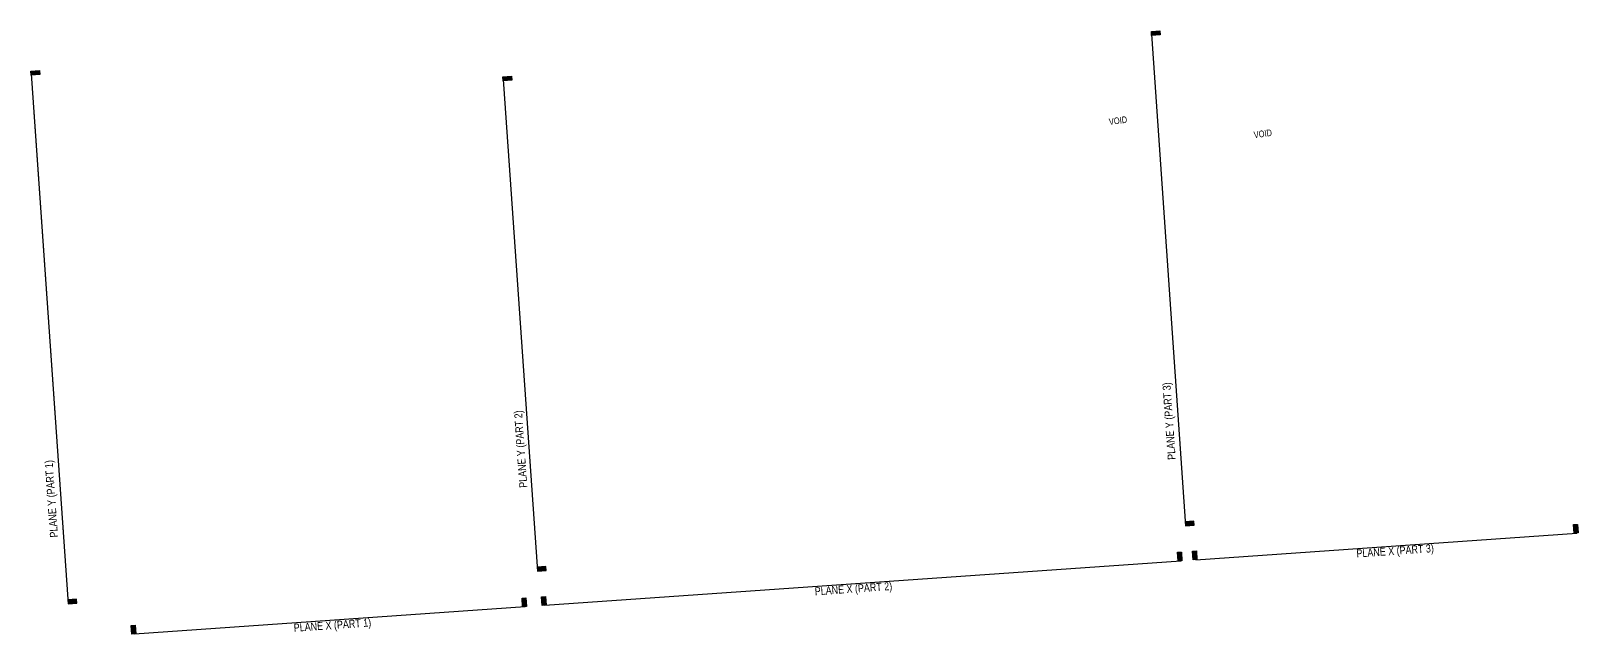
# Model space of a CAD drawing. Header units: metres. Extents: x 833997 to 840297, y 816389 to 819710.
# Drawn here: x 833997 to 835447, y 816389 to 816954 of the extents above; entities that cross this region are included whole.
import ezdxf

# ---------------------------------------------------------------- set-up
doc = ezdxf.new("R2010")
doc.units = ezdxf.units.M
doc.header["$LTSCALE"] = 30
doc.layers.add('AR-TXT-RM_AR_BS_', color=4, linetype='Continuous')
doc.layers.add('RLP031', color=1, linetype='Continuous')
doc.styles.get("Standard").update_dxf_attribs({"font": 'arial.ttf', "width": 0.8})
doc.styles.add('Style-Arial', font='arial.ttf', dxfattribs={"width": 0.8, "height": 2.5})

msp = doc.modelspace()

# ---------------------------------------------------------------- hatches: boundary and pattern name
at = {"layer": 'RLP031'}
for points in [[(835047.19, 816950.02), (835046.93, 816953.74), (835055.04, 816954.31), (835055.3, 816950.59)], [(833997.26, 816912.83), (833997, 816916.55), (834005.11, 816917.12), (834005.37, 816913.4)], [(834439.54, 816907.53), (834439.28, 816911.25), (834447.39, 816911.81), (834447.65, 816908.09)], [(835078.74, 816494.1), (835079, 816490.38), (835087.11, 816490.95), (835086.85, 816494.67)], [(835446.81, 816483.57), (835443.09, 816483.31), (835442.52, 816491.42), (835446.24, 816491.68)], [(835075.66, 816457.61), (835071.94, 816457.35), (835071.38, 816465.46), (835075.1, 816465.72)], [(835089.71, 816458.6), (835085.99, 816458.34), (835085.42, 816466.45), (835089.14, 816466.71)], [(834471.42, 816451.63), (834471.68, 816447.91), (834479.79, 816448.47), (834479.53, 816452.19)], [(834031.66, 816420.87), (834031.92, 816417.15), (834040.04, 816417.72), (834039.77, 816421.44)], [(834461.49, 816414.66), (834457.77, 816414.4), (834457.2, 816422.51), (834460.92, 816422.77)], [(834479.71, 816415.94), (834475.99, 816415.68), (834475.42, 816423.79), (834479.14, 816424.05)], [(834095.35, 816389.06), (834091.63, 816388.8), (834091.06, 816396.91), (834094.78, 816397.17)]]:
    msp.add_hatch(color=256, dxfattribs=at).paths.add_polyline_path(points)

# ---------------------------------------------------------------- linework, layer by layer
for p, q in [((835047.11, 816951.26), (835079, 816490.38)), ((833997.17, 816914.07, 0), (834031.92, 816417.15)), ((834439.45, 816908.77), (834471.68, 816447.91)), ((833999.7, 816878.01), (834031.92, 816417.15)), ((835088.47, 816458.51), (835445.57, 816483.48)), ((834478.47, 816415.85), (835074.42, 816457.53)), ((834094.11, 816388.97), (834460.25, 816414.58))]:
    msp.add_line(p, q, dxfattribs=at)
for points in [[(835047.19, 816950.02), (835046.93, 816953.74), (835055.04, 816954.31), (835055.3, 816950.59)], [(834439.54, 816907.53), (834439.28, 816911.25), (834447.39, 816911.81), (834447.65, 816908.09)], [(835078.74, 816494.1), (835079, 816490.38), (835087.11, 816490.95), (835086.85, 816494.67)], [(835446.81, 816483.57), (835443.09, 816483.31), (835442.52, 816491.42), (835446.24, 816491.68)], [(835075.66, 816457.61), (835071.94, 816457.35), (835071.38, 816465.46), (835075.1, 816465.72)], [(835089.71, 816458.6), (835085.99, 816458.34), (835085.42, 816466.45), (835089.14, 816466.71)], [(834471.42, 816451.63), (834471.68, 816447.91), (834479.79, 816448.47), (834479.53, 816452.19)], [(834461.49, 816414.66), (834457.77, 816414.4), (834457.2, 816422.51), (834460.92, 816422.77)], [(834479.71, 816415.94), (834475.99, 816415.68), (834475.42, 816423.79), (834479.14, 816424.05)], [(834095.35, 816389.06), (834091.63, 816388.8), (834091.06, 816396.91), (834094.78, 816397.17)]]:
    msp.add_lwpolyline(points, close=True, dxfattribs=at)
at = {"layer": 'RLP031', "elevation": 0}
for points in [[(833997.26, 816912.83), (833997, 816916.55), (834005.11, 816917.12), (834005.37, 816913.4)], [(834031.66, 816420.87), (834031.92, 816417.15), (834040.04, 816417.72), (834039.77, 816421.44)]]:
    msp.add_lwpolyline(points, close=True, dxfattribs=at)

# ---------------------------------------------------------------- texts
at = {"layer": 'AR-TXT-RM_AR_BS_', "width": 0.8}
for p in [(835007.65, 816865.96), (835143.39, 816853.65)]:
    msp.add_text('VOID', height=6.25, rotation=8.0003, dxfattribs=at).set_placement(p)
at = {"layer": 'AR-TXT-RM_AR_BS_', "style": 'Style-Arial', "width": 0.8}
for s, rotation, p in [('PLANE Y (PART 3)', 94.0003, (835069.82, 816552.49)), ('PLANE Y (PART 2)', 94.0003, (834462.21, 816526.27)), ('PLANE Y (PART 1)', 94.0003, (834022.37, 816479.64)), ('PLANE X (PART 3)', 4.0003, (835239.39, 816460.59)), ('PLANE X (PART 2)', 4.0003, (834731.8, 816425.09)), ('PLANE X (PART 1)', 4.0003, (834243.55, 816390.94))]:
    msp.add_text(s, height=7.5, rotation=rotation, dxfattribs=at).set_placement(p)

doc.saveas('drawing.dxf')
